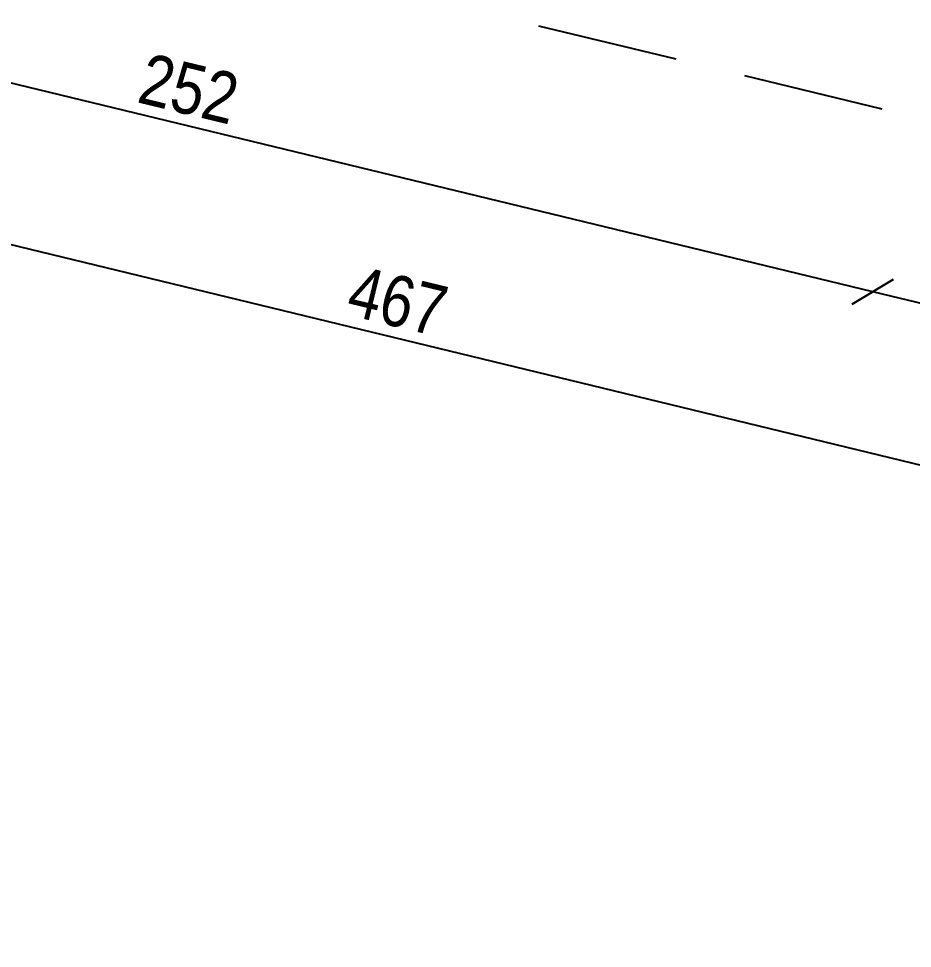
# Model space of a CAD drawing. Header units: metres. Extents: x 493 to 630, y -132 to -15.
# Drawn here: x 554.153 to 555.735, y -42.382 to -40.736 of the extents above; entities that cross this region are included whole.
import ezdxf

# ---------------------------------------------------------------- set-up
doc = ezdxf.new("R2010")
doc.units = ezdxf.units.M
doc.header["$MEASUREMENT"] = 0
doc.header["$PDMODE"] = 3
doc.linetypes.add('HIDDEN2', pattern=[0.1875, 0.125, -0.0625])
doc.layers.add('a_cote_50', color=9, linetype='Continuous')
doc.layers.add('a_scari_punctat', color=40, linetype='HIDDEN2')
doc.styles.get("Standard").update_dxf_attribs({"font": 'ARIALN.TTF'})
doc.dimstyles.new('50 cote', dxfattribs={"dimtxt": 0.09, "dimasz": 0.06, "dimexe": 0, "dimexo": 0, "dimgap": 0.018, "dimtad": 1, "dimdec": 1, "dimlfac": 100, "dimrnd": 0.5, "dimdsep": 46, "dimtxsty": 'Standard', "dimblk": 'OBLIQUE', "dimcen": 0.00045, "dimclrd": 256, "dimclrt": 4, "dimadec": 1, "dimazin": 0, "dimtfac": 1, "dimtdec": 1, "dimtix": 1, "dimtofl": 0, "dimtmove": 0, "dimatfit": 3, "dimldrblk": 'OBLIQUE', "dimfxl": 0, "dimtolj": 1, "dimtzin": 0, "dimarcsym": 0})

# ---------------------------------------------------------------- blocks, each defined once
blk = doc.blocks.new('_Oblique')
at = {"color": 0, "linetype": 'ByBlock', "lineweight": -2}
blk.add_line((-0.5, -0.5), (0.5, 0.5), dxfattribs=at)
blk = doc.blocks.new('*D1206')
at = {"layer": 'a_cote_50', "lineweight": -2, "ltscale": 0.3}
blk.add_line((0.0117, -16.129), (-4.5287, -15.0287), dxfattribs=at)
at = {"layer": 'Defpoints', "color": 0, "ltscale": 0.3}
for p in [(-4.345, -14.2708), (-4.5287, -15.0287), (0.1954, -15.3712)]:
    blk.add_point(p, dxfattribs=at)
at = {"layer": 'a_cote_50', "lineweight": -2, "ltscale": 0.3, "xscale": 0.06, "yscale": 0.06, "zscale": 0.06}
for p, rotation in [((-4.5287, -15.0287), 166.3770699062299), ((0.0117, -16.129), 346.3770699062299)]:
    blk.add_blockref('_Oblique', p, dxfattribs=dict(at, rotation=rotation))
at = {"layer": 'a_cote_50', "color": 4, "ltscale": 0.3, "insert": (-2.2434, -15.5167), "char_height": 0.09, "attachment_point": 5, "rotation": 346.3771}
blk.add_mtext('\\A1;467', dxfattribs=at)
blk = doc.blocks.new('*D1207')
at = {"layer": 'a_cote_50', "lineweight": -2, "ltscale": 0.3}
blk.add_line((0.0773, -15.8586), (-1.4027, -15.4999), dxfattribs=at)
at = {"layer": 'Defpoints', "color": 0, "ltscale": 0.3}
for p in [(-1.2846, -15.0125), (0.1954, -15.3712), (-1.4027, -15.4999)]:
    blk.add_point(p, dxfattribs=at)
at = {"layer": 'a_cote_50', "lineweight": -2, "ltscale": 0.3, "xscale": 0.06, "yscale": 0.06, "zscale": 0.06}
for p, rotation in [((-1.4027, -15.4999), 166.3770699062302), ((0.0773, -15.8586), 346.3770699062302)]:
    blk.add_blockref('_Oblique', p, dxfattribs=dict(at, rotation=rotation))
at = {"layer": 'a_cote_50', "color": 4, "ltscale": 0.3, "insert": (-0.6477, -15.6171), "char_height": 0.09, "attachment_point": 5, "rotation": 346.3771}
blk.add_mtext('\\A1;152.5', dxfattribs=at)
blk = doc.blocks.new('*D1208')
at = {"layer": 'a_cote_50', "lineweight": -2, "ltscale": 0.3}
blk.add_line((-1.4027, -15.4999), (-3.8531, -14.9061), dxfattribs=at)
at = {"layer": 'Defpoints', "color": 0, "ltscale": 0.3}
for p in [(-3.7348, -14.4182), (-3.8531, -14.9061), (-1.2846, -15.0125)]:
    blk.add_point(p, dxfattribs=at)
at = {"layer": 'a_cote_50', "lineweight": -2, "ltscale": 0.3, "xscale": 0.06, "yscale": 0.06, "zscale": 0.06}
for p, rotation in [((-3.8531, -14.9061), 166.377069906232), ((-1.4027, -15.4999), 346.377069906232)]:
    blk.add_blockref('_Oblique', p, dxfattribs=dict(at, rotation=rotation))
at = {"layer": 'a_cote_50', "color": 4, "ltscale": 0.3, "insert": (-2.6128, -15.1409), "char_height": 0.09, "attachment_point": 5, "rotation": 346.3771}
blk.add_mtext('\\A1;252', dxfattribs=at)
blk = doc.blocks.new('COTE EXY')
at = {"layer": 'a_cote_50', "ltscale": 0.3}
for p2, distance, picture, middle in [((-4.345, -14.2708), 0.7798, '*D1206', (-2.2434, -15.5167)), ((-1.2846, -15.0125), 0.5015, '*D1207', (-0.6477, -15.6171))]:
    dim = blk.add_aligned_dim(p1=(0.1954, -15.3712), p2=p2, distance=distance, dimstyle='50 cote', dxfattribs=at)
    dim.commit()
    dim.dimension.update_dxf_attribs({"geometry": picture, "text_midpoint": middle})
dim = blk.add_linear_dim(base=(-3.8531, -14.9061), p1=(-1.2846, -15.0125), p2=(-3.7348, -14.4182), angle=346.3771, dimstyle='50 cote', override={"dimtmove": 1}, dxfattribs=at)
dim.commit()
dim.dimension.update_dxf_attribs({"geometry": '*D1208', "text_midpoint": (-2.6128, -15.1409)})

msp = doc.modelspace()

# ---------------------------------------------------------------- linework, layer by layer
at = {"layer": 'a_scari_punctat', "ltscale": 2}
msp.add_lwpolyline([(556.4463, -52.0265), (556.4099, -41.0734), (536.4549, -36.2373), (537.7544, -30.8753), (536.2493, -30.5106), (536.1456, -20.9233), (539.5781, -21.7688), (539.6955, -21.2841), (568.9594, -28.3762), (567.976, -39.045), (571.6331, -38.7496), (571.6331, -39.2176), (571.9632, -39.2176), (571.9695, -48.4811)], dxfattribs=at)

# ---------------------------------------------------------------- block references
at = {"layer": 'a_cote_50'}
msp.add_blockref('COTE EXY', (557.0671, -25.7202), dxfattribs=at)

doc.saveas('drawing.dxf')
